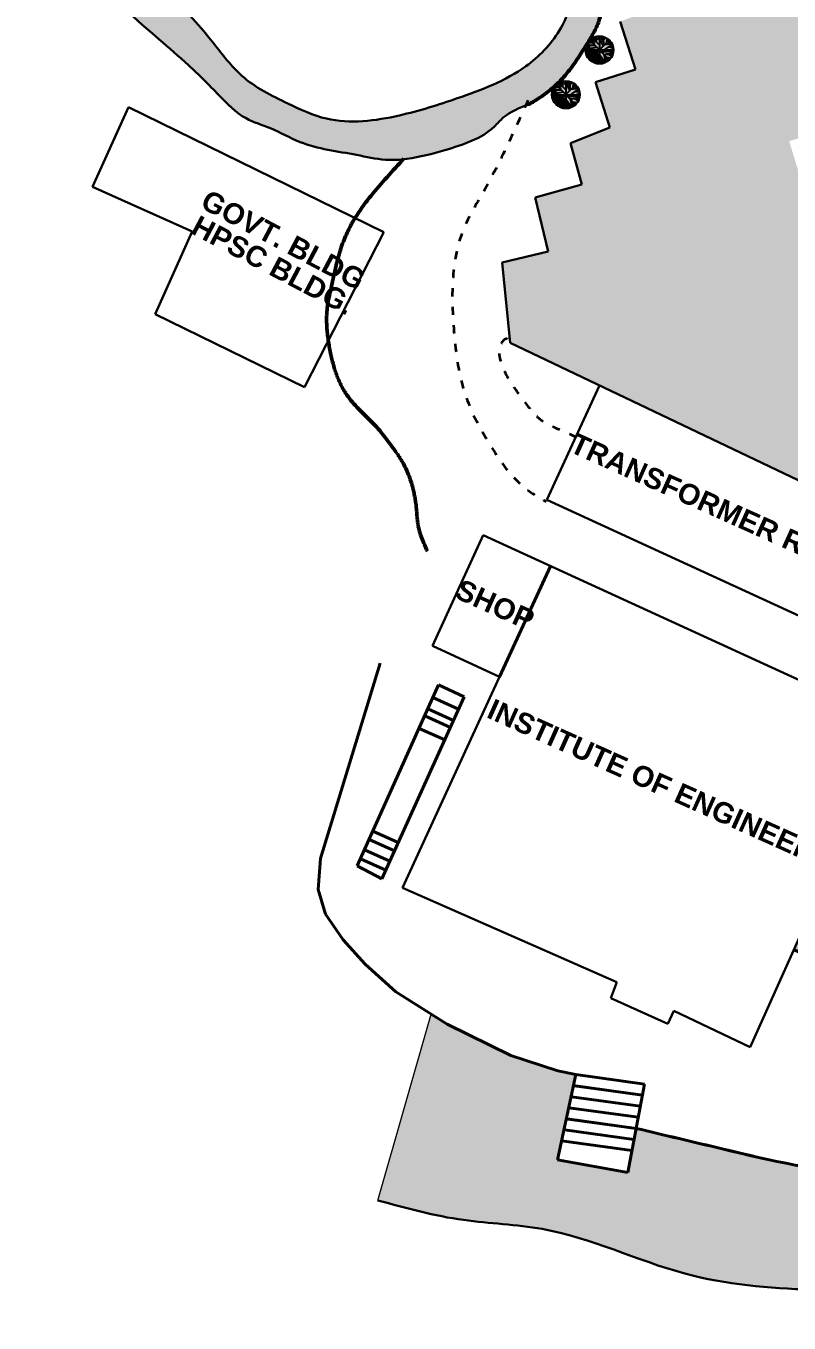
# Model space of a CAD drawing. Header units: inches. Extents: x 1352 to 5457, y 84 to 1168.
# Drawn here: x 1351.93 to 1361.17, y 164.83 to 180.54 of the extents above; entities that cross this region are included whole.
import ezdxf

# ---------------------------------------------------------------- set-up
doc = ezdxf.new("R2010")
doc.units = ezdxf.units.IN
doc.header["$MEASUREMENT"] = 0
doc.linetypes.add('ACAD_ISO10W100', pattern=[18, 12, -3, 0, -3])
doc.linetypes.add('DOT2', pattern=[0.125, 0, -0.125])
for name, color, linetype, lineweight in [('boundary', 250, 'ACAD_ISO10W100', 50), ('CILL', 250, 'Continuous', 9), ('contour', 250, 'DOT2', 35), ('wall', 7, 'Continuous', 40), ('win', 250, 'Continuous', 30)]:
    doc.layers.add(name, color=color, linetype=linetype, lineweight=lineweight)
doc.styles.get("Standard").update_dxf_attribs({"font": 'arialbd.ttf', "height": 1.5})

# ---------------------------------------------------------------- blocks, each defined once
blk = doc.blocks.new('Tree - deciduous plan')
for p, q in [((-22.0458, 42.0753), (-16.5881, 57.6486)), ((-21.1656, 55.8436), (-0.0388, 45.0094)), ((-12.5388, 54.9406), (-7.9613, 59.4546)), ((-12.3627, 32.1443), (-12.5388, 58.7776)), ((-5.3205, 59.6806), (16.5105, 16.7963)), ((2.426, 54.9406), (-1.4472, 59.9056)), ((0, 59.9996), (0, -60)), ((0.4894, 48.6208), (3.6584, 59.6806)), ((18.2711, 35.5298), (5.419, 59.6806)), ((9.8203, 51.5549), (12.8133, 58.5516)), ((19.6795, 19.5047), (16.3344, 57.6486)), ((-59.7219, 2.8025), (-12.0106, 12.0565)), ((-32.2571, 20.6333), (-59.1937, 9.348)), ((-58.6656, 12.7336), (-35.9543, 7.5424)), ((-57.081, 17.9248), (-47.0458, 14.7649)), ((-56.0247, 20.859), (-20.8134, 20.859)), ((-54.7923, 24.4702), (-47.75, 21.0847)), ((-54.6162, -24.7335), (-20.2853, 0.0941)), ((-53.2078, 27.4044), (-40.1797, 20.859)), ((-49.8627, 32.8214), (-32.7853, 32.8214)), ((-45.8134, 38.2383), (-40.5318, 33.0471)), ((-43.8768, 36.4326), (-44.405, 40.2696)), ((42, 42), (-42, -42)), ((42, -42), (-42, 42)), ((-40.1797, 44.558), (-36.4825, 43.2038)), ((-37.0107, 47.0408), (-35.25, 35.5298)), ((-32.6092, 50.4264), (-23.2782, 23.5674)), ((-31.2008, 51.1035), (-0.2149, 20.1818)), ((-26.4472, 46.5894), (-26.2712, 53.8116)), ((17.0387, 51.1035), (23.2006, 55.1666)), ((17.7429, 43.6552), (25.4894, 54.2636)), ((54.3626, 25.3731), (20.9119, 0.3198)), ((23.3767, 23.3417), (53.3063, 27.4044)), ((29.3626, -6.6771), (59.4682, 7.091)), ((31.6513, 50.8778), (30.2429, 30.5643)), ((31.1232, 42.5267), (35.8767, 48.1693)), ((36.2288, 25.1474), (48.9049, 35.0784)), ((37.1091, 37.1098), (46.6161, 37.5612)), ((38.5175, 13.4107), (58.2359, 13.6364)), ((-60, 0), (60, 0)), ((-59.7219, -4.8714), (-54.2641, -6.6771)), ((-45.2853, -0.1316), (-59.0177, -10.0627)), ((-58.4895, -12.3197), (-36.4825, -11.6426)), ((-57.081, -18.4138), (-45.2853, -17.9624)), ((-52.6797, -18.188), (-55.4966, -22.0251)), ((-53.2078, -27.442), (-16.7641, -16.6081)), ((-38.9472, -29.0219), (-51.4472, -30.6018)), ((-47.2219, -19.3166), (-50.2148, -26.3135)), ((-46.5177, -30.1504), (-49.5106, -33.536)), ((-32.4331, -32.4075), (-48.1021, -35.5674)), ((-43.7008, -34.6645), (-46.6937, -37.373)), ((-35.9543, -22.4765), (-44.0529, -40.5329)), ((-24.6867, -37.8244), (-38.7712, -45.7241)), ((-26.2712, -43.9185), (-34.7219, -48.6583)), ((-19.9331, -20.2194), (-28.5599, -52.721)), ((-14.6515, -36.2445), (-27.6797, -52.9467)), ((-14.6515, -47.3041), (-25.0388, -54.3009)), ((-21.5177, -45.4984), (-19.9331, -56.1065)), ((-14.8275, -15.0282), (-14.6515, -57.6865)), ((-14.6515, -32.1818), (-3.912, -59.4922)), ((-8.4895, -47.5298), (-11.4825, -58.5893)), ((-10.074, -10.0627), (-2.5036, -59.7178)), ((-6.3768, -52.721), (-9.3698, -58.815)), ((-6.2008, -36.2445), (17.919, -57.0094)), ((-0.0388, -19.0909), (25.8415, -53.8495)), ((8.4119, -53.1724), (3.8344, -59.4922)), ((5.9471, -46.6269), (10.5246, -58.5893)), ((9.2922, -9.1598), (59.6443, -2.8401)), ((18.6232, -18.6394), (26.7218, -53.3981)), ((18.7992, -18.6394), (57.3556, -17.2853)), ((22.8485, -36.4702), (35.3485, -48.4326)), ((24.7852, -44.8213), (23.0246, -54.978)), ((26.3697, -18.4138), (58.9401, -9.8369)), ((30.419, -30.1504), (32.3556, -50.0125)), ((31.4753, -31.279), (49.6091, -33.3103)), ((38.1654, -18.188), (52.426, -29.0219)), ((41.5105, -32.6332), (46.088, -38.0501)), ((45.9119, -24.0564), (55.595, -22.2508))]:
    blk.add_line(p, q)
blk.add_circle((0, 0), 60)

msp = doc.modelspace()

# ---------------------------------------------------------------- hatches: boundary and pattern name
at = {"layer": 'CILL'}
h = msp.add_hatch(color=256, dxfattribs=at)
h.set_gradient(color1=(91, 91, 91), color2=(156, 156, 156), one_color=1, tint=0.61)
edge = h.paths.add_edge_path()
edge.add_spline(control_points=[(1362.611, 191.969), (1362.505, 191.415), (1362.337, 190.541), (1362.109, 189.391), (1361.808, 188.572), (1361.537, 187.906), (1361.27, 187.561), (1361.168, 187.429)], knot_values=[0, 0, 0, 0, 1.693824, 2.671967, 3.506632, 4.312481, 4.810669, 4.810669, 4.810669, 4.810669], degree=3, periodic=0)
edge.add_spline(control_points=[(1361.168, 187.429), (1360.902, 187.116), (1360.453, 186.749), (1359.921, 186.266), (1359.569, 185.969), (1359.193, 185.878), (1358.857, 185.932), (1358.537, 185.791), (1358.151, 185.647), (1357.973, 185.3), (1357.746, 184.96), (1357.881, 184.429), (1358.152, 183.618), (1358.461, 182.69), (1358.746, 181.907), (1358.899, 181.446), (1358.948, 181.12), (1358.914, 180.83), (1358.874, 180.555), (1358.708, 180.296), (1358.532, 180.006), (1358.291, 179.753), (1358.108, 179.636), (1358.014, 179.582)], knot_values=[176.500273, 176.500273, 176.500273, 176.500273, 221.818396, 239.76272, 255.979104, 271.890042, 280.541749, 292.706956, 309.646053, 323.890257, 334.284199, 353.432754, 379.149869, 431.120027, 459.941118, 471.155389, 484.679205, 495.737285, 503.332224, 514.953976, 528.920487, 540.933976, 552.924704, 552.924704, 552.924704, 552.924704], degree=3, periodic=0)
edge.add_spline(control_points=[(1358.014, 179.582), (1357.904, 179.541), (1357.747, 179.481), (1357.495, 179.182), (1357.062, 179.047), (1356.617, 178.923), (1356.251, 178.904), (1355.823, 179.006), (1355.332, 179.058), (1354.922, 179.301), (1354.547, 179.407), (1354.246, 179.721), (1353.915, 180.056), (1353.107, 180.741), (1352.462, 181.346), (1351.932, 181.843)], knot_values=[0, 0, 0, 0, 0.34115, 0.492686, 1.155878, 1.62825, 1.889211, 2.242412, 2.945312, 3.340311, 3.658788, 4.092722, 4.607327, 5.083919, 7.262947, 7.262947, 7.262947, 7.262947], degree=3, periodic=0)
edge.add_line((1351.932, 181.843), (1351.932, 182.418))
edge.add_spline(control_points=[(1351.932, 182.418), (1352.747, 181.777), (1353.697, 181.029), (1354.549, 179.867), (1355.057, 179.614), (1355.68, 179.325), (1356.417, 179.418), (1357.211, 179.672), (1357.925, 179.939), (1358.452, 180.479), (1358.636, 181.104), (1358.482, 181.779), (1358.225, 182.486), (1357.838, 183.166), (1357.67, 183.98), (1357.47, 184.671), (1357.42, 185.359), (1357.659, 185.762), (1357.863, 186.09), (1358.228, 186.165), (1358.594, 186.242), (1358.942, 186.37), (1359.324, 186.517), (1359.667, 186.787), (1360.081, 187.207), (1360.459, 187.685), (1360.802, 188.119), (1361.042, 188.514), (1361.288, 188.788), (1361.447, 189.14), (1361.537, 189.493), (1361.668, 190.469), (1361.831, 191.297), (1361.966, 191.982)], knot_values=[0, 0, 0, 0, 3.09476, 3.609754, 4.261795, 4.763076, 5.646519, 6.377463, 7.294716, 7.882094, 8.583945, 9.136106, 9.930948, 10.842233, 11.458736, 12.402556, 13.038096, 13.415114, 13.802114, 14.130435, 14.476747, 14.938459, 15.234958, 15.699535, 16.231601, 17.0056, 17.524467, 17.890093, 18.390682, 18.61642, 19.041844, 19.476788, 21.571365, 21.571365, 21.571365, 21.571365], degree=3, periodic=0)
edge.add_line((1361.966, 191.982), (1362.291, 193.635))
edge.add_line((1362.291, 193.635), (1362.91, 193.635))
edge.add_line((1362.91, 193.635), (1362.611, 191.969))
h = msp.add_hatch(color=256, dxfattribs=at)
h.set_gradient(color1=(255, 255, 0), color2=(179, 179, 0), one_color=1, tint=0.35)
edge = h.paths.add_edge_path()
edge.add_line((1368.274, 183.092), (1367.822, 182.884))
edge.add_line((1367.822, 182.884), (1367.48, 183.486))
edge.add_line((1367.48, 183.486), (1367.022, 183.276))
edge.add_line((1367.022, 183.276), (1366.699, 183.859))
edge.add_line((1366.699, 183.859), (1366.348, 183.703))
edge.add_line((1366.348, 183.703), (1366.055, 184.253))
edge.add_line((1366.055, 184.253), (1365.609, 184.048))
edge.add_line((1365.609, 184.048), (1365.281, 184.653))
edge.add_line((1365.281, 184.653), (1364.826, 184.442))
edge.add_line((1364.826, 184.442), (1364.497, 185.061))
edge.add_line((1364.497, 185.061), (1364.023, 184.85))
edge.add_line((1364.023, 184.85), (1363.7, 185.491))
edge.add_line((1363.7, 185.491), (1363.198, 185.259))
edge.add_line((1363.198, 185.259), (1362.847, 185.939))
edge.add_line((1362.847, 185.939), (1362.421, 185.719))
edge.add_line((1362.421, 185.719), (1362.122, 186.298))
edge.add_line((1362.122, 186.298), (1361.768, 186.148))
edge.add_line((1361.768, 186.148), (1361.516, 186.621))
edge.add_line((1361.516, 186.621), (1360.577, 186.232))
edge.add_line((1360.577, 186.232), (1360.862, 185.545))
edge.add_line((1360.862, 185.545), (1360.298, 185.311))
edge.add_line((1360.298, 185.311), (1360.447, 184.771))
edge.add_line((1360.447, 184.771), (1359.934, 184.63))
edge.add_line((1359.934, 184.63), (1360.067, 184.15))
edge.add_line((1360.067, 184.15), (1359.59, 183.98))
edge.add_line((1359.59, 183.98), (1359.736, 183.502))
edge.add_line((1359.736, 183.502), (1359.25, 183.329))
edge.add_line((1359.25, 183.329), (1359.795, 181.497))
edge.add_line((1359.795, 181.497), (1359.371, 181.371))
edge.add_line((1359.371, 181.371), (1359.556, 180.749))
edge.add_line((1359.556, 180.749), (1359.126, 180.589))
edge.add_line((1359.126, 180.589), (1359.309, 180.009))
edge.add_line((1359.309, 180.009), (1358.826, 179.856))
edge.add_line((1358.826, 179.856), (1359.001, 179.304))
edge.add_line((1359.001, 179.304), (1358.524, 179.118))
edge.add_line((1358.524, 179.118), (1358.663, 178.617))
edge.add_line((1358.663, 178.617), (1358.095, 178.46))
edge.add_line((1358.095, 178.46), (1358.252, 177.805))
edge.add_line((1358.252, 177.805), (1357.695, 177.671))
edge.add_line((1357.695, 177.671), (1357.788, 176.734))
edge.add_spline(control_points=[(1357.804, 176.721), (1357.798, 176.726), (1357.793, 176.73), (1357.788, 176.733)], knot_values=[1.7019, 1.7019, 1.7019, 1.7019, 1.71866, 1.71866, 1.71866, 1.71866], degree=3, periodic=0)
edge.add_line((1357.788, 176.733), (1357.792, 176.699))
edge.add_line((1357.792, 176.699), (1362.672, 174.37))
edge.add_line((1362.672, 174.37), (1364.003, 174.871))
edge.add_spline(control_points=[(1364.003, 174.871), (1364.068, 174.919), (1364.235, 175.05), (1364.434, 175.238), (1364.686, 175.303), (1364.928, 175.329), (1365.176, 175.434), (1365.429, 175.449), (1365.693, 175.608), (1365.98, 175.669), (1366.213, 175.712), (1366.273, 175.725)], knot_values=[0.506259, 0.506259, 0.506259, 0.506259, 0.747233, 1.14011, 1.302012, 1.517999, 1.870484, 2.100038, 2.259264, 2.782561, 2.967498, 2.967498, 2.967498, 2.967498], degree=3, periodic=0)
edge.add_line((1366.273, 175.725), (1369.934, 177.104))
edge.add_line((1369.934, 177.104), (1369.595, 178.005))
edge.add_line((1369.595, 178.005), (1370.56, 178.402))
edge.add_spline(control_points=[(1370.56, 178.402), (1370.57, 178.472), (1370.598, 178.652), (1370.648, 178.9), (1370.773, 179.055), (1370.834, 179.085)], knot_values=[8.618229, 8.618229, 8.618229, 8.618229, 8.829096, 9.16558, 9.375133, 9.375133, 9.375133, 9.375133], degree=3, periodic=0)
edge.add_spline(control_points=[(1370.834, 179.085), (1370.836, 179.133), (1370.855, 179.238), (1370.84, 179.352), (1370.842, 179.413)], knot_values=[2.791671, 2.791671, 2.791671, 2.791671, 2.935253, 3.118951, 3.118951, 3.118951, 3.118951], degree=3, periodic=0)
edge.add_spline(control_points=[(1370.842, 179.413), (1370.797, 179.415), (1370.513, 179.417), (1369.968, 179.251), (1369.313, 178.793), (1368.792, 178.333), (1368.284, 177.972), (1367.96, 177.906), (1367.779, 177.865)], knot_values=[5.849557, 5.849557, 5.849557, 5.849557, 5.98421, 6.701382, 7.501189, 8.368106, 8.794855, 9.346438, 9.346438, 9.346438, 9.346438], degree=3, periodic=0)
edge.add_arc((1366.348, 178.894), 1.763, 299.9761, 324.2806, ccw=False)
edge.add_arc((1365.576, 179.821), 2.958, 280.8933, 303.9547, ccw=False)
edge.add_arc((1365.878, 181.558), 4.65, 259.907, 273.1719, ccw=False)
edge.add_arc((1365.603, 179.654), 2.728, 238.4062, 258.5916, ccw=False)
edge.add_line((1364.174, 177.331), (1363.327, 177.077))
edge.add_line((1363.327, 177.077), (1363.144, 177.658))
edge.add_line((1363.144, 177.658), (1362.456, 177.478))
edge.add_line((1362.456, 177.478), (1362.287, 178.014))
edge.add_line((1362.287, 178.014), (1361.577, 177.82))
edge.add_line((1361.577, 177.82), (1361.171, 179.141))
edge.add_line((1361.171, 179.141), (1361.657, 179.284))
edge.add_line((1361.657, 179.284), (1361.453, 179.988))
edge.add_line((1361.453, 179.988), (1361.962, 180.134))
edge.add_line((1361.962, 180.134), (1361.635, 181.272))
edge.add_line((1361.635, 181.272), (1362.093, 181.411))
edge.add_line((1362.093, 181.411), (1361.938, 181.924))
edge.add_arc((1364.456, 182.515), 2.586, 175.3812, 193.2036, ccw=False)
edge.add_arc((1362.911, 182.573), 1.043, 139.5456, 171.7046, ccw=False)
edge.add_arc((1362.734, 182.736), 0.803, 101.2483, 140.1981, ccw=False)
edge.add_arc((1362.737, 182.961), 0.585, 65.2147, 105.8822, ccw=False)
edge.add_arc((1362.792, 182.906), 0.616, 34.7391, 71.9792, ccw=False)
edge.add_line((1363.298, 183.257), (1363.935, 182.125))
edge.add_line((1363.935, 182.125), (1364.37, 182.352))
edge.add_line((1364.37, 182.352), (1364.693, 181.747))
edge.add_line((1364.693, 181.747), (1365.143, 181.971))
edge.add_line((1365.143, 181.971), (1365.551, 181.176))
edge.add_line((1365.551, 181.176), (1366.007, 181.39))
edge.add_line((1366.007, 181.39), (1366.382, 180.689))
edge.add_line((1366.382, 180.689), (1366.802, 180.917))
edge.add_line((1366.802, 180.917), (1367.143, 180.289))
edge.add_line((1367.143, 180.289), (1367.569, 180.481))
edge.add_arc((1365.112, 178.561), 3.119, 22.8053, 38.0083, ccw=False)
edge.add_arc((1366.004, 179.008), 2.124, -14.0359, 21.0185, ccw=False)
edge.add_arc((1366.348, 178.894), 1.763, 324.2806, 346.8448, ccw=False)
edge.add_spline(control_points=[(1367.779, 177.865), (1367.96, 177.906), (1368.284, 177.972), (1368.792, 178.333), (1369.313, 178.793), (1369.968, 179.251), (1370.513, 179.417), (1370.797, 179.415), (1370.842, 179.413)], knot_values=[5.849557, 5.849557, 5.849557, 5.849557, 6.40114, 6.827889, 7.694806, 8.494613, 9.211785, 9.346438, 9.346438, 9.346438, 9.346438], degree=3, periodic=0)
edge.add_spline(control_points=[(1370.842, 179.413), (1370.843, 179.443), (1370.853, 179.528), (1370.936, 179.643), (1371.026, 179.838), (1371.178, 180.023), (1371.406, 180.212), (1371.591, 180.39), (1371.793, 180.576), (1372.019, 180.666), (1372.199, 180.821), (1372.422, 180.912), (1372.594, 180.966), (1373.048, 181.134), (1372.944, 181.083)], knot_values=[0, 0, 0, 0, 0.090004, 0.259779, 0.409824, 0.737639, 0.962733, 1.300079, 1.506953, 1.779702, 2.014814, 2.228228, 2.44329, 2.791671, 2.791671, 2.791671, 2.791671], degree=3, periodic=0)
edge.add_line((1372.944, 181.083), (1373.322, 181.256))
edge.add_line((1373.322, 181.256), (1372.229, 181.381))
edge.add_line((1372.229, 181.381), (1372.005, 182.293))
edge.add_line((1372.005, 182.293), (1370.287, 181.488))
edge.add_line((1370.287, 181.488), (1369.811, 182.311))
edge.add_line((1369.811, 182.311), (1369.361, 182.09))
edge.add_line((1369.361, 182.09), (1369.043, 182.692))
edge.add_line((1369.043, 182.692), (1368.594, 182.487))
edge.add_line((1368.594, 182.487), (1368.274, 183.092))
h.paths.add_polyline_path([(1361.281, 183.647), (1363.008, 184.148), (1362.9, 184.521), (1361.173, 184.02)], flags=24)
h.paths.add_polyline_path([(1366.725, 181.258), (1368.452, 181.759), (1368.344, 182.131), (1366.617, 181.63)], flags=24)
h = msp.add_hatch(color=256, dxfattribs=at)
h.set_gradient(color1=(132, 132, 132), color2=(59, 59, 59), one_color=1, tint=0.23, name='INVSPHERICAL')
edge = h.paths.add_edge_path()
edge.add_spline(control_points=[(1356.192, 166.319), (1356.535, 166.225), (1357.186, 166.046), (1358.478, 166.015), (1359.798, 165.355), (1361.243, 165.225), (1362.404, 165.24), (1363.556, 165.096), (1364.872, 164.835), (1366.235, 165.607), (1367.285, 166.681), (1368.365, 167.637), (1369.183, 168.433), (1369.921, 169.016), (1370.558, 169.462), (1371.181, 169.912), (1371.754, 170.134), (1372.283, 170.273), (1372.867, 170.334), (1373.437, 170.232), (1374.084, 170.185), (1374.673, 170.147), (1375.215, 170.17), (1375.86, 170.313), (1376.554, 170.358), (1377.417, 170.727), (1378.254, 170.986), (1379.201, 171.412), (1380.031, 171.856), (1380.915, 172.357), (1381.704, 172.948), (1382.481, 173.549), (1383.273, 173.997), (1383.847, 174.537), (1384.479, 175.083), (1384.996, 175.752), (1385.564, 176.482), (1386.145, 177.144), (1386.845, 177.667), (1387.488, 178.145), (1387.941, 178.743), (1388.382, 179.325), (1388.619, 179.923), (1388.904, 180.473), (1389.086, 180.994), (1389.313, 181.442), (1389.579, 181.783), (1389.862, 181.963), (1390.122, 182.371), (1390.491, 182.312), (1390.755, 182.269)], knot_values=[0, 0, 0, 0, 1.063776, 2.020416, 3.830933, 5.377, 6.327777, 7.305886, 8.885266, 10.164537, 11.780417, 13.417536, 14.483073, 15.204084, 16.233958, 16.819058, 17.502334, 18.059629, 18.459397, 19.251459, 19.78235, 20.406361, 21.023284, 21.397395, 22.387487, 23.084069, 24.193255, 25.015781, 26.196553, 27.016503, 28.060248, 29.148736, 29.962946, 30.775486, 31.503139, 32.464353, 33.29957, 34.284247, 35.090844, 35.917442, 36.671443, 37.329314, 38.09718, 38.587242, 39.187997, 39.748607, 40.089757, 40.467556, 40.749297, 41.449273, 41.449273, 41.449273, 41.449273], degree=3, periodic=0)
edge.add_line((1390.755, 182.269), (1390.755, 185.133))
edge.add_spline(control_points=[(1390.755, 185.133), (1390.595, 185.114), (1388.989, 183.905), (1388.546, 183.326), (1388.135, 182.838), (1387.726, 182.322), (1387.213, 181.716), (1386.719, 181.278), (1386.419, 180.981), (1386.339, 180.902)], knot_values=[0, 0, 0, 0, 59.842, 81.806025, 101.890118, 126.530118, 155.614172, 188.511879, 200.488851, 200.488851, 200.488851, 200.488851], degree=3, periodic=0)
edge.add_line((1386.339, 180.902), (1385.926, 180.583))
edge.add_line((1385.926, 180.583), (1386.329, 179.83))
edge.add_spline(control_points=[(1386.329, 179.83), (1386.194, 179.715), (1385.969, 179.522), (1385.529, 179.206), (1385.175, 178.826), (1384.755, 178.36), (1384.408, 177.943), (1384.13, 177.481), (1383.904, 177.091), (1383.621, 176.677), (1383.281, 176.264), (1382.895, 175.893), (1382.581, 175.53), (1382.255, 175.236), (1381.957, 175.014), (1381.707, 174.786), (1381.479, 174.563), (1381.219, 174.358), (1380.778, 174.031), (1380.058, 173.614), (1379.125, 173.14), (1378.167, 172.716), (1377.36, 172.27), (1376.668, 172.113), (1376.199, 171.991), (1375.815, 172.09), (1375.523, 172.168), (1375.331, 172.226), (1375.31, 172.232)], knot_values=[0, 0, 0, 0, 0.530206, 0.889252, 1.623992, 2.077042, 2.774824, 3.244516, 3.693448, 4.125357, 4.747995, 5.294375, 5.730304, 6.187368, 6.606596, 6.845691, 7.201962, 7.560023, 7.839667, 8.847639, 10.050698, 10.975631, 11.996193, 12.789851, 13.108436, 13.42118, 13.955997, 14.021954, 14.021954, 14.021954, 14.021954], degree=3, periodic=0)
edge.add_line((1375.31, 172.232), (1373.978, 171.899))
edge.add_line((1373.978, 171.899), (1371.913, 171.345))
edge.add_line((1371.913, 171.345), (1370.842, 171.091))
edge.add_line((1370.842, 171.091), (1370.288, 170.882))
edge.add_line((1370.288, 170.882), (1369.181, 170.411))
edge.add_spline(control_points=[(1369.181, 170.411), (1369.005, 170.208), (1368.548, 169.68), (1368.037, 169.202), (1367.723, 168.907)], knot_values=[0, 0, 0, 0, 0.803708, 2.095741, 2.095741, 2.095741, 2.095741], degree=3, periodic=0)
edge.add_spline(control_points=[(1367.723, 168.907), (1367.617, 168.773), (1367.263, 168.515), (1366.97, 168.121), (1366.713, 167.838), (1366.506, 167.688), (1366.23, 167.679), (1365.909, 167.753), (1365.549, 167.753), (1365.415, 167.939), (1365.365, 168.009)], knot_values=[0, 0, 0, 0, 0.524837, 1.215773, 1.495582, 1.668734, 1.966117, 2.275986, 2.687194, 2.935724, 2.935724, 2.935724, 2.935724], degree=3, periodic=0)
edge.add_spline(control_points=[(1365.365, 168.009), (1364.938, 168.224), (1363.923, 168.736), (1362.705, 169.581), (1361.981, 170.262), (1361.736, 170.492)], knot_values=[0, 0, 0, 0, 1.432485, 3.409316, 4.415924, 4.415924, 4.415924, 4.415924], degree=3, periodic=0)
edge.add_line((1361.736, 170.492), (1361.232, 169.351))
edge.add_spline(control_points=[(1361.232, 169.351), (1361.271, 169.334), (1361.704, 169.143), (1362.54, 168.624), (1363.591, 167.624), (1364.454, 167.234), (1365.615, 166.662), (1363.859, 166.613), (1363.115, 166.672), (1361.769, 166.604), (1360.604, 166.887), (1359.665, 167.108), (1359.317, 167.191)], knot_values=[0, 0, 0, 0, 0.127994, 1.418325, 2.965604, 4.244088, 4.750853, 5.796578, 7.102422, 7.83474, 9.653898, 10.725492, 10.725492, 10.725492, 10.725492], degree=3, periodic=0)
edge.add_line((1359.317, 167.191), (1359.216, 166.657))
edge.add_line((1359.216, 166.657), (1358.365, 166.809))
edge.add_line((1358.365, 166.809), (1358.59, 167.842))
edge.add_line((1358.59, 167.842), (1358.369, 167.886))
edge.add_line((1358.369, 167.886), (1357.801, 168.072))
edge.add_line((1357.801, 168.072), (1357.03, 168.453))
edge.add_line((1357.03, 168.453), (1356.836, 168.575))
edge.add_line((1356.836, 168.575), (1356.192, 166.319))
h.paths.add_polyline_path([(1370.005, 169.843), (1372.062, 170.585), (1371.93, 170.95), (1369.874, 170.208)], flags=24)
h.paths.add_polyline_path([(1386.615, 180.377), (1387.291, 181.001), (1387.037, 181.277), (1386.36, 180.652)], flags=24)
h.paths.add_polyline_path([(1385.874, 177.937), (1388.05, 179.947), (1387.787, 180.232), (1385.61, 178.222)], flags=24)
h.paths.add_polyline_path([(1362.077, 169.34), (1365.245, 167.212), (1365.461, 167.534), (1362.294, 169.662)], flags=24)
h = msp.add_hatch(color=256, dxfattribs=at)
h.set_gradient(color1=(0, 204, 51), color2=(46, 255, 98), one_color=1, tint=0.59, name='INVSPHERICAL')
h.paths.add_polyline_path([(1359.012, 180.342, 0.013628), (1359.006, 180.349), (1358.979, 180.348), (1358.94, 180.309), (1358.976, 180.314)])
h.paths.add_polyline_path([(1359.025, 180.321), (1358.94, 180.309), (1358.875, 180.244), (1358.998, 180.244), (1359.042, 180.264, 0.08904)])
h.paths.add_polyline_path([(1358.964, 180.387, 0.070169), (1358.921, 180.406), (1358.93, 180.299), (1358.979, 180.348), (1359.006, 180.349, 0.063606), (1358.975, 180.379), (1358.962, 180.363)])
h.paths.add_polyline_path([(1358.926, 180.344), (1358.89, 180.412, 0.02244), (1358.875, 180.413), (1358.875, 180.244), (1358.93, 180.299)])
h.paths.add_polyline_path([(1358.921, 180.406, 0.014988), (1358.911, 180.409), (1358.902, 180.389), (1358.926, 180.344)], flags=17)
h.paths.add_polyline_path([(1358.86, 180.412, 0.01083), (1358.852, 180.411), (1358.839, 180.398), (1358.839, 180.388), (1358.875, 180.37), (1358.875, 180.382)])
h.paths.add_polyline_path([(1358.839, 180.388), (1358.824, 180.396), (1358.813, 180.362), (1358.84, 180.335)])
h.paths.add_polyline_path([(1358.875, 180.37), (1358.839, 180.388), (1358.84, 180.335), (1358.787, 180.388, 0.029164), (1358.77, 180.377), (1358.772, 180.365), (1358.762, 180.369, 0.090602), (1358.725, 180.321), (1358.762, 180.302), (1358.816, 180.302), (1358.875, 180.244)])
h.paths.add_polyline_path([(1358.816, 180.302), (1358.762, 180.302), (1358.725, 180.321, 0.065557), (1358.71, 180.28), (1358.723, 180.276), (1358.708, 180.27, 0.03899), (1358.706, 180.244), (1358.875, 180.244)])
h.paths.add_polyline_path([(1358.817, 180.244), (1358.706, 180.244, 0.020209), (1358.706, 180.23), (1358.722, 180.225), (1358.708, 180.215, 0.035514), (1358.714, 180.192), (1358.747, 180.193)], flags=16)
h.paths.add_polyline_path([(1358.875, 180.244), (1358.817, 180.244), (1358.721, 180.174, 0.027559), (1358.729, 180.158), (1358.765, 180.162), (1358.759, 180.148), (1358.783, 180.153)], flags=17)
h.paths.add_polyline_path([(1358.875, 180.244), (1358.846, 180.215), (1358.858, 180.142), (1358.875, 180.127)])
h.paths.add_polyline_path([(1358.875, 180.127), (1358.858, 180.142), (1358.846, 180.215), (1358.783, 180.153), (1358.759, 180.148), (1358.751, 180.129, 0.030609), (1358.765, 180.115), (1358.805, 180.138), (1358.794, 180.095, 0.124716), (1358.875, 180.075)], flags=17)
h.paths.add_polyline_path([(1358.875, 180.19), (1358.875, 180.075, 0.158969), (1358.974, 180.108), (1358.939, 180.141), (1358.944, 180.117), (1358.941, 180.1)], flags=17)
h.paths.add_polyline_path([(1358.927, 180.191), (1358.875, 180.244), (1358.875, 180.19), (1358.941, 180.1), (1358.944, 180.117)])
h.paths.add_polyline_path([(1359.043, 180.244), (1358.998, 180.244), (1358.957, 180.225), (1358.9, 180.218), (1358.927, 180.191), (1359.036, 180.195, 0.073172)])
h.paths.add_polyline_path([(1359.004, 180.176), (1359.031, 180.181, 0.021827), (1359.036, 180.195), (1358.927, 180.191), (1358.96, 180.158), (1358.964, 180.117), (1358.974, 180.108, 0.109035), (1359.022, 180.162)])
h.paths.add_polyline_path([(1358.875, 180.075, 0.158969), (1358.974, 180.108), (1358.964, 180.117), (1358.96, 180.158), (1358.927, 180.191), (1358.944, 180.117), (1358.941, 180.1), (1358.875, 180.19)])
h.paths.add_polyline_path([(1358.846, 180.215), (1358.875, 180.244), (1358.817, 180.244), (1358.721, 180.174, 0.294446), (1358.875, 180.075), (1358.875, 180.127), (1358.858, 180.142)])
h.paths.add_polyline_path([(1358.817, 180.244), (1358.706, 180.244, 0.078145), (1358.714, 180.192), (1358.747, 180.193)])
h = msp.add_hatch(color=256, dxfattribs=at)
h.set_gradient(color1=(0, 204, 51), color2=(46, 255, 98), one_color=1, tint=0.59, name='INVSPHERICAL')
h.paths.add_polyline_path([(1358.875, 180.244), (1358.817, 180.244), (1358.721, 180.174, 0.027559), (1358.729, 180.158), (1358.765, 180.162), (1358.759, 180.148), (1358.783, 180.153)])
h.paths.add_polyline_path([(1358.817, 180.244), (1358.706, 180.244, 0.020209), (1358.706, 180.23), (1358.722, 180.225), (1358.708, 180.215, 0.035514), (1358.714, 180.192), (1358.747, 180.193)])
h = msp.add_hatch(color=256, dxfattribs=at)
h.set_gradient(color1=(0, 204, 51), color2=(46, 255, 98), one_color=1, tint=0.59, name='INVSPHERICAL')
h.paths.add_polyline_path([(1358.998, 180.244), (1358.875, 180.244), (1358.9, 180.218), (1358.957, 180.225)])
h.paths.add_polyline_path([(1358.875, 180.19), (1358.875, 180.075, 0.158969), (1358.974, 180.108), (1358.939, 180.141), (1358.944, 180.117), (1358.941, 180.1)], flags=17)
h.paths.add_polyline_path([(1358.96, 180.158), (1358.927, 180.191), (1358.944, 180.117), (1358.941, 180.1), (1358.875, 180.19), (1358.875, 180.075, 0.158969), (1358.974, 180.108), (1358.964, 180.117)])
h = msp.add_hatch(color=256, dxfattribs=at)
h.set_gradient(color1=(0, 204, 51), color2=(46, 255, 98), one_color=1, tint=0.59, name='INVSPHERICAL')
h.paths.add_polyline_path([(1358.846, 180.215), (1358.783, 180.153), (1358.759, 180.148), (1358.751, 180.129, 0.030609), (1358.765, 180.115), (1358.805, 180.138), (1358.794, 180.095, 0.124716), (1358.875, 180.075), (1358.875, 180.127), (1358.858, 180.142)])
h = msp.add_hatch(color=256, dxfattribs=at)
h.set_gradient(color1=(0, 204, 51), color2=(46, 255, 98), one_color=1, tint=0.59, name='INVSPHERICAL')
h.paths.add_polyline_path([(1358.875, 180.19), (1358.875, 180.075, 0.158969), (1358.974, 180.108), (1358.964, 180.117), (1358.96, 180.158), (1358.927, 180.191), (1358.944, 180.117), (1358.941, 180.1)])
h = msp.add_hatch(color=256, dxfattribs=at)
h.set_gradient(color1=(0, 204, 51), color2=(46, 255, 98), one_color=1, tint=0.59, name='INVSPHERICAL')
h.paths.add_polyline_path([(1358.605, 179.802, 0.013628), (1358.599, 179.809), (1358.572, 179.808), (1358.533, 179.769), (1358.569, 179.774)])
h.paths.add_polyline_path([(1358.618, 179.781), (1358.533, 179.769), (1358.468, 179.703), (1358.591, 179.703), (1358.635, 179.724, 0.08904)])
h.paths.add_polyline_path([(1358.557, 179.847, 0.070169), (1358.514, 179.866), (1358.523, 179.759), (1358.572, 179.808), (1358.599, 179.809, 0.063606), (1358.568, 179.839), (1358.555, 179.823)])
h.paths.add_polyline_path([(1358.519, 179.803), (1358.483, 179.872, 0.02244), (1358.468, 179.872), (1358.468, 179.703), (1358.523, 179.759)])
h.paths.add_polyline_path([(1358.514, 179.866, 0.014988), (1358.504, 179.868), (1358.495, 179.848), (1358.519, 179.803)], flags=17)
h.paths.add_polyline_path([(1358.453, 179.872, 0.01083), (1358.445, 179.871), (1358.432, 179.858), (1358.433, 179.848), (1358.468, 179.83), (1358.468, 179.842)])
h.paths.add_polyline_path([(1358.433, 179.848), (1358.418, 179.856), (1358.406, 179.822), (1358.433, 179.794)])
h.paths.add_polyline_path([(1358.468, 179.83), (1358.433, 179.848), (1358.433, 179.794), (1358.38, 179.847, 0.029164), (1358.363, 179.836), (1358.365, 179.825), (1358.355, 179.829, 0.090602), (1358.318, 179.781), (1358.355, 179.762), (1358.409, 179.762), (1358.468, 179.703)])
h.paths.add_polyline_path([(1358.409, 179.762), (1358.355, 179.762), (1358.318, 179.781, 0.065557), (1358.303, 179.739), (1358.316, 179.736), (1358.301, 179.73, 0.03899), (1358.299, 179.703), (1358.468, 179.703)])
h.paths.add_polyline_path([(1358.41, 179.703), (1358.299, 179.703, 0.020209), (1358.299, 179.69), (1358.315, 179.685), (1358.301, 179.675, 0.035514), (1358.307, 179.652), (1358.34, 179.653)], flags=16)
h.paths.add_polyline_path([(1358.468, 179.703), (1358.41, 179.703), (1358.314, 179.634, 0.027559), (1358.323, 179.617), (1358.358, 179.622), (1358.352, 179.607), (1358.377, 179.612)], flags=17)
h.paths.add_polyline_path([(1358.468, 179.703), (1358.439, 179.675), (1358.451, 179.601), (1358.468, 179.587)])
h.paths.add_polyline_path([(1358.468, 179.587), (1358.451, 179.601), (1358.439, 179.675), (1358.377, 179.612), (1358.352, 179.607), (1358.344, 179.589, 0.030609), (1358.358, 179.575), (1358.398, 179.597), (1358.387, 179.555, 0.124716), (1358.468, 179.535)], flags=17)
h.paths.add_polyline_path([(1358.468, 179.65), (1358.468, 179.535, 0.158969), (1358.567, 179.567), (1358.532, 179.601), (1358.537, 179.577), (1358.534, 179.56)], flags=17)
h.paths.add_polyline_path([(1358.52, 179.651), (1358.468, 179.703), (1358.468, 179.65), (1358.534, 179.56), (1358.537, 179.577)])
h.paths.add_polyline_path([(1358.636, 179.703), (1358.591, 179.703), (1358.551, 179.685), (1358.493, 179.678), (1358.52, 179.651), (1358.629, 179.655, 0.073172)])
h.paths.add_polyline_path([(1358.597, 179.636), (1358.624, 179.641, 0.021827), (1358.629, 179.655), (1358.52, 179.651), (1358.553, 179.618), (1358.557, 179.577), (1358.567, 179.567, 0.109035), (1358.615, 179.622)])
h.paths.add_polyline_path([(1358.468, 179.535, 0.158969), (1358.567, 179.567), (1358.557, 179.577), (1358.553, 179.618), (1358.52, 179.651), (1358.537, 179.577), (1358.534, 179.56), (1358.468, 179.65)])
h.paths.add_polyline_path([(1358.439, 179.675), (1358.468, 179.703), (1358.41, 179.703), (1358.314, 179.634, 0.294446), (1358.468, 179.535), (1358.468, 179.587), (1358.451, 179.601)])
h.paths.add_polyline_path([(1358.41, 179.703), (1358.299, 179.703, 0.078145), (1358.307, 179.652), (1358.34, 179.653)])
h = msp.add_hatch(color=256, dxfattribs=at)
h.set_gradient(color1=(0, 204, 51), color2=(46, 255, 98), one_color=1, tint=0.59, name='INVSPHERICAL')
h.paths.add_polyline_path([(1358.468, 179.703), (1358.41, 179.703), (1358.314, 179.634, 0.027559), (1358.323, 179.617), (1358.358, 179.622), (1358.352, 179.607), (1358.377, 179.612)])
h.paths.add_polyline_path([(1358.41, 179.703), (1358.299, 179.703, 0.020209), (1358.299, 179.69), (1358.315, 179.685), (1358.301, 179.675, 0.035514), (1358.307, 179.652), (1358.34, 179.653)])
h = msp.add_hatch(color=256, dxfattribs=at)
h.set_gradient(color1=(0, 204, 51), color2=(46, 255, 98), one_color=1, tint=0.59, name='INVSPHERICAL')
h.paths.add_polyline_path([(1358.439, 179.675), (1358.377, 179.612), (1358.352, 179.607), (1358.344, 179.589, 0.030609), (1358.358, 179.575), (1358.398, 179.597), (1358.387, 179.555, 0.124716), (1358.468, 179.535), (1358.468, 179.587), (1358.451, 179.601)])
h = msp.add_hatch(color=256, dxfattribs=at)
h.set_gradient(color1=(0, 204, 51), color2=(46, 255, 98), one_color=1, tint=0.59, name='INVSPHERICAL')
h.paths.add_polyline_path([(1358.591, 179.703), (1358.468, 179.703), (1358.493, 179.678), (1358.551, 179.685)])
h.paths.add_polyline_path([(1358.468, 179.65), (1358.468, 179.535, 0.158969), (1358.567, 179.567), (1358.532, 179.601), (1358.537, 179.577), (1358.534, 179.56)], flags=17)
h.paths.add_polyline_path([(1358.553, 179.618), (1358.52, 179.651), (1358.537, 179.577), (1358.534, 179.56), (1358.468, 179.65), (1358.468, 179.535, 0.158969), (1358.567, 179.567), (1358.557, 179.577)])
h = msp.add_hatch(color=256, dxfattribs=at)
h.set_gradient(color1=(0, 204, 51), color2=(46, 255, 98), one_color=1, tint=0.59, name='INVSPHERICAL')
h.paths.add_polyline_path([(1358.468, 179.65), (1358.468, 179.535, 0.158969), (1358.567, 179.567), (1358.557, 179.577), (1358.553, 179.618), (1358.52, 179.651), (1358.537, 179.577), (1358.534, 179.56)])

# ---------------------------------------------------------------- linework, layer by layer
for p, q in [((1358.813, 180.362), (1358.828, 180.406)), ((1358.815, 180.401), (1358.874, 180.37)), ((1358.839, 180.398), (1358.852, 180.411)), ((1358.84, 180.334), (1358.839, 180.409)), ((1358.86, 180.412), (1358.921, 180.291)), ((1358.881, 180.398), (1358.871, 180.412)), ((1358.875, 180.413), (1358.875, 180.075)), ((1358.876, 180.381), (1358.885, 180.412)), ((1358.926, 180.344), (1358.89, 180.412)), ((1358.902, 180.389), (1358.911, 180.408)), ((1358.93, 180.299), (1358.921, 180.406)), ((1358.706, 180.244), (1359.043, 180.244)), ((1358.707, 180.252), (1358.841, 180.278)), ((1358.784, 180.302), (1358.708, 180.27)), ((1358.747, 180.243), (1358.709, 180.216)), ((1358.71, 180.28), (1358.773, 180.265)), ((1358.714, 180.294), (1358.742, 180.285)), ((1358.717, 180.302), (1358.816, 180.302)), ((1358.721, 180.313), (1358.74, 180.303)), ((1358.721, 180.174), (1358.818, 180.244)), ((1358.725, 180.321), (1358.762, 180.302)), ((1358.734, 180.336), (1358.782, 180.336)), ((1358.746, 180.351), (1358.761, 180.337)), ((1358.751, 180.346), (1358.75, 180.357)), ((1358.993, 180.362), (1358.756, 180.126)), ((1358.993, 180.126), (1358.756, 180.362)), ((1358.762, 180.369), (1358.772, 180.365)), ((1358.771, 180.376), (1358.775, 180.344)), ((1358.783, 180.386), (1358.809, 180.31)), ((1358.787, 180.388), (1358.874, 180.301)), ((1358.8, 180.375), (1358.801, 180.395)), ((1358.923, 180.388), (1358.94, 180.399)), ((1358.925, 180.367), (1358.946, 180.396)), ((1359.027, 180.315), (1358.933, 180.245)), ((1358.94, 180.309), (1359.025, 180.321)), ((1358.957, 180.225), (1359.042, 180.264)), ((1358.964, 180.387), (1358.96, 180.33)), ((1358.962, 180.363), (1358.976, 180.379)), ((1358.976, 180.315), (1359.012, 180.342)), ((1358.979, 180.348), (1359.006, 180.349)), ((1358.983, 180.282), (1359.038, 180.282)), ((1358.707, 180.23), (1358.722, 180.225)), ((1358.71, 180.209), (1358.772, 180.211)), ((1358.714, 180.192), (1358.747, 180.193)), ((1358.726, 180.193), (1358.719, 180.182)), ((1358.725, 180.167), (1358.827, 180.197)), ((1358.765, 180.162), (1358.73, 180.158)), ((1358.742, 180.189), (1358.733, 180.17)), ((1358.744, 180.159), (1358.735, 180.149)), ((1358.783, 180.153), (1358.739, 180.144)), ((1358.752, 180.146), (1358.743, 180.139)), ((1358.773, 180.181), (1358.751, 180.13)), ((1358.805, 180.137), (1358.766, 180.115)), ((1358.801, 180.12), (1358.777, 180.107)), ((1358.819, 180.187), (1358.794, 180.096)), ((1358.833, 180.142), (1358.797, 180.095)), ((1358.833, 180.111), (1358.804, 180.091)), ((1358.814, 180.116), (1358.819, 180.086)), ((1358.833, 180.202), (1358.833, 180.082)), ((1358.833, 180.153), (1358.864, 180.076)), ((1358.851, 180.11), (1358.842, 180.079)), ((1358.846, 180.216), (1358.868, 180.076)), ((1358.857, 180.096), (1358.848, 180.078)), ((1358.857, 180.142), (1358.925, 180.083)), ((1358.874, 180.19), (1358.947, 180.092)), ((1358.898, 180.094), (1358.885, 180.076)), ((1358.891, 180.113), (1358.904, 180.079)), ((1358.901, 180.218), (1359.042, 180.236)), ((1358.927, 180.191), (1359.036, 180.195)), ((1358.927, 180.191), (1358.95, 180.094)), ((1358.939, 180.141), (1358.974, 180.108)), ((1358.944, 180.118), (1358.939, 180.089)), ((1358.949, 180.192), (1359.04, 180.216)), ((1358.96, 180.159), (1358.966, 180.103)), ((1358.963, 180.156), (1359.014, 180.15)), ((1358.982, 180.193), (1359.022, 180.162)), ((1358.991, 180.152), (1359.004, 180.137)), ((1359.004, 180.176), (1359.031, 180.181)), ((1358.314, 179.772), (1358.333, 179.763)), ((1358.318, 179.781), (1358.355, 179.762)), ((1358.327, 179.796), (1358.375, 179.796)), ((1358.339, 179.811), (1358.354, 179.796)), ((1358.344, 179.806), (1358.343, 179.817)), ((1358.586, 179.822), (1358.35, 179.585)), ((1358.586, 179.585), (1358.35, 179.822)), ((1358.355, 179.829), (1358.365, 179.825)), ((1358.364, 179.836), (1358.368, 179.803)), ((1358.376, 179.845), (1358.402, 179.77)), ((1358.38, 179.847), (1358.467, 179.76)), ((1358.393, 179.834), (1358.394, 179.855)), ((1358.406, 179.822), (1358.421, 179.866)), ((1358.408, 179.861), (1358.468, 179.83)), ((1358.432, 179.858), (1358.445, 179.871)), ((1358.433, 179.794), (1358.432, 179.869)), ((1358.453, 179.871), (1358.514, 179.751)), ((1358.474, 179.858), (1358.464, 179.872)), ((1358.468, 179.872), (1358.468, 179.535)), ((1358.469, 179.84), (1358.478, 179.871)), ((1358.519, 179.803), (1358.483, 179.871)), ((1358.495, 179.848), (1358.504, 179.868)), ((1358.523, 179.758), (1358.514, 179.866)), ((1358.516, 179.847), (1358.533, 179.859)), ((1358.518, 179.826), (1358.539, 179.856)), ((1358.621, 179.775), (1358.526, 179.704)), ((1358.533, 179.769), (1358.618, 179.781)), ((1358.557, 179.847), (1358.553, 179.789)), ((1358.555, 179.823), (1358.569, 179.839)), ((1358.57, 179.774), (1358.605, 179.802)), ((1358.572, 179.808), (1358.599, 179.809)), ((1358.299, 179.703), (1358.636, 179.703)), ((1358.3, 179.711), (1358.434, 179.737)), ((1358.3, 179.69), (1358.315, 179.685)), ((1358.377, 179.761), (1358.301, 179.73)), ((1358.34, 179.703), (1358.302, 179.675)), ((1358.303, 179.739), (1358.367, 179.725)), ((1358.303, 179.669), (1358.365, 179.671)), ((1358.307, 179.754), (1358.335, 179.745)), ((1358.307, 179.652), (1358.34, 179.653)), ((1358.31, 179.762), (1358.409, 179.762)), ((1358.319, 179.652), (1358.312, 179.642)), ((1358.314, 179.634), (1358.411, 179.704)), ((1358.318, 179.626), (1358.42, 179.657)), ((1358.358, 179.622), (1358.323, 179.617)), ((1358.335, 179.649), (1358.326, 179.629)), ((1358.337, 179.619), (1358.328, 179.609)), ((1358.367, 179.64), (1358.344, 179.589)), ((1358.412, 179.647), (1358.387, 179.555)), ((1358.426, 179.661), (1358.426, 179.541)), ((1358.439, 179.675), (1358.461, 179.536)), ((1358.468, 179.65), (1358.54, 179.552)), ((1358.494, 179.678), (1358.635, 179.695)), ((1358.52, 179.651), (1358.543, 179.553)), ((1358.521, 179.651), (1358.629, 179.655)), ((1358.542, 179.652), (1358.633, 179.676)), ((1358.55, 179.685), (1358.635, 179.723)), ((1358.553, 179.619), (1358.559, 179.563)), ((1358.556, 179.615), (1358.607, 179.61)), ((1358.575, 179.652), (1358.615, 179.622)), ((1358.576, 179.741), (1358.631, 179.742)), ((1358.597, 179.636), (1358.624, 179.641)), ((1358.376, 179.612), (1358.332, 179.603)), ((1358.345, 179.606), (1358.336, 179.598)), ((1358.398, 179.597), (1358.359, 179.575)), ((1358.394, 179.58), (1358.37, 179.567)), ((1358.426, 179.602), (1358.39, 179.555)), ((1358.426, 179.57), (1358.397, 179.551)), ((1358.407, 179.576), (1358.412, 179.546)), ((1358.426, 179.613), (1358.457, 179.536)), ((1358.444, 179.57), (1358.435, 179.539)), ((1358.45, 179.555), (1358.441, 179.538)), ((1358.45, 179.602), (1358.518, 179.543)), ((1358.491, 179.554), (1358.478, 179.536)), ((1358.484, 179.572), (1358.497, 179.539)), ((1358.532, 179.601), (1358.567, 179.567)), ((1358.537, 179.577), (1358.532, 179.549)), ((1358.584, 179.612), (1358.597, 179.596))]:
    msp.add_line(p, q)
for centre in [(1358.875, 180.244), (1358.468, 179.703)]:
    msp.add_circle(centre, 0.169)
at = {"layer": 'boundary'}
msp.add_open_spline([(1361.168, 187.429), (1360.902, 187.116), (1360.453, 186.749), (1359.921, 186.266), (1359.569, 185.969), (1359.193, 185.878), (1358.857, 185.932), (1358.537, 185.791), (1358.151, 185.647), (1357.973, 185.3), (1357.746, 184.96), (1357.881, 184.429), (1358.152, 183.618), (1358.461, 182.69), (1358.746, 181.907), (1358.899, 181.446), (1358.948, 181.12), (1358.914, 180.83), (1358.874, 180.555), (1358.708, 180.296), (1358.532, 180.006), (1358.291, 179.753), (1358.108, 179.636), (1358.014, 179.582)], degree=3, knots=[176.500273, 176.500273, 176.500273, 176.500273, 221.818396, 239.76272, 255.979104, 271.890042, 280.541749, 292.706956, 309.646053, 323.890257, 334.284199, 353.432754, 379.149869, 431.120027, 459.941118, 471.155389, 484.679205, 495.737285, 503.332224, 514.953976, 528.920487, 540.933976, 552.924704, 552.924704, 552.924704, 552.924704], dxfattribs=at)
msp.add_open_spline([(1361.168, 187.429), (1360.902, 187.116), (1360.453, 186.749), (1359.921, 186.266), (1359.569, 185.969), (1359.193, 185.878), (1358.857, 185.932), (1358.537, 185.791), (1358.151, 185.647), (1357.973, 185.3), (1357.746, 184.96), (1357.881, 184.429), (1358.152, 183.618), (1358.461, 182.69), (1358.746, 181.907), (1358.899, 181.446), (1358.948, 181.12), (1358.914, 180.83), (1358.874, 180.555), (1358.708, 180.296), (1358.532, 180.006), (1358.291, 179.753), (1358.108, 179.636), (1358.014, 179.582)], degree=3, knots=[176.500273, 176.500273, 176.500273, 176.500273, 221.818396, 239.76272, 255.979104, 271.890042, 280.541749, 292.706956, 309.646053, 323.890257, 334.284199, 353.432754, 379.149869, 431.120027, 459.941118, 471.155389, 484.679205, 495.737285, 503.332224, 514.953976, 528.920487, 540.933976, 552.924704, 552.924704, 552.924704, 552.924704], dxfattribs=at)
msp.add_spline([(1356.791, 174.178), (1356.678, 174.498), (1356.659, 174.692), (1356.615, 174.942), (1356.49, 175.256), (1356.408, 175.381), (1356.144, 175.716), (1355.831, 176.048), (1355.705, 176.28), (1355.624, 176.555), (1355.576, 176.87), (1355.578, 177.11), (1355.626, 177.36), (1355.735, 177.813), (1355.886, 178.16), (1356.106, 178.476), (1356.508, 178.929)], degree=3, dxfattribs=at)
at = {"layer": 'CILL'}
msp.add_line((1356.192, 166.319), (1356.836, 168.575), dxfattribs=at)
msp.add_line((1356.192, 166.319), (1356.836, 168.575), dxfattribs=at)
at = {"layer": 'contour'}
for points in [[(1358.009, 179.635), (1357.76, 179.092), (1357.466, 178.52), (1357.231, 178.08), (1357.099, 177.449), (1357.113, 176.833), (1357.26, 176.04), (1357.539, 175.483), (1357.995, 174.925), (1358.229, 174.779)], [(1358.602, 175.554), (1358.355, 175.663), (1358.167, 175.764), (1358.007, 175.938), (1357.825, 176.185), (1357.68, 176.482), (1357.666, 176.62), (1357.702, 176.714), (1357.745, 176.751), (1357.804, 176.721)]]:
    msp.add_spline(points, degree=3, dxfattribs=at)
at = {"layer": 'wall'}
for p, q in [((1357.664, 172.657), (1358.28, 173.998)), ((1356.219, 172.821), (1355.496, 170.459)), ((1355.942, 170.367), (1356.928, 172.559)), ((1356.928, 172.559), (1357.238, 172.416)), ((1356.24, 170.212), (1357.238, 172.416)), ((1356.859, 172.405), (1357.169, 172.264)), ((1356.798, 172.27), (1357.108, 172.13)), ((1356.76, 172.185), (1357.07, 172.044)), ((1356.692, 172.033), (1357.001, 171.893)), ((1356.087, 170.688), (1356.393, 170.55)), ((1356.132, 170.789), (1356.438, 170.65)), ((1356.031, 170.563), (1356.337, 170.425)), ((1355.496, 170.459), (1355.469, 170.083)), ((1355.942, 170.367), (1356.24, 170.212)), ((1355.982, 170.455), (1356.288, 170.317)), ((1355.469, 170.083), (1355.558, 169.782)), ((1355.558, 169.782), (1355.771, 169.472)), ((1355.771, 169.472), (1356.037, 169.18)), ((1356.037, 169.18), (1356.409, 168.843)), ((1356.409, 168.843), (1357.03, 168.453)), ((1356.836, 168.575), (1357.03, 168.453)), ((1357.03, 168.453), (1357.801, 168.072)), ((1357.03, 168.453), (1357.801, 168.072)), ((1357.801, 168.072), (1358.369, 167.886)), ((1357.801, 168.072), (1358.369, 167.886)), ((1358.59, 167.842), (1358.365, 166.809)), ((1358.59, 167.842), (1358.365, 166.809)), ((1358.369, 167.886), (1358.59, 167.842)), ((1358.369, 167.886), (1358.59, 167.842)), ((1359.419, 167.728), (1358.59, 167.842)), ((1359.393, 167.593), (1358.556, 167.709)), ((1359.4, 167.592), (1358.572, 167.707)), ((1359.216, 166.657), (1359.419, 167.728)), ((1359.368, 167.459), (1358.537, 167.574)), ((1359.368, 167.459), (1358.537, 167.574)), ((1359.343, 167.325), (1358.503, 167.441)), ((1359.343, 167.325), (1358.503, 167.441)), ((1359.317, 167.191), (1358.468, 167.308)), ((1359.317, 167.191), (1358.484, 167.305)), ((1359.292, 167.056), (1358.45, 167.172)), ((1359.292, 167.056), (1358.45, 167.172)), ((1359.216, 166.657), (1359.317, 167.191)), ((1359.266, 166.922), (1358.415, 167.039)), ((1358.365, 166.809), (1359.216, 166.657)), ((1358.365, 166.809), (1359.216, 166.657))]:
    msp.add_line(p, q, dxfattribs=at)
msp.add_spline([(1359.317, 167.191), (1360.36, 166.943), (1362.154, 166.643), (1362.886, 166.652), (1364.192, 166.634), (1365.224, 166.802), (1364.792, 167.066), (1363.663, 167.666), (1362.452, 168.629), (1361.349, 169.299), (1361.227, 169.353)], degree=3, dxfattribs=at)
msp.add_open_spline([(1359.317, 167.191), (1359.665, 167.108), (1360.604, 166.887), (1361.769, 166.604), (1363.115, 166.672), (1363.859, 166.613), (1365.615, 166.662), (1364.454, 167.234), (1363.591, 167.624), (1362.54, 168.624), (1361.704, 169.143), (1361.271, 169.334), (1361.232, 169.351)], degree=3, knots=[0, 0, 0, 0, 1.071594, 2.890752, 3.62307, 4.928914, 5.974639, 6.481404, 7.759888, 9.307167, 10.597498, 10.725492, 10.725492, 10.725492, 10.725492], dxfattribs=at)
at = {"layer": 'win'}
for p, q in [((1359.126, 180.589), (1359.309, 180.009)), ((1359.309, 180.009), (1358.826, 179.856)), ((1358.826, 179.856), (1359.001, 179.304)), ((1353.172, 179.552), (1352.739, 178.588)), ((1356.264, 178.037), (1353.172, 179.552)), ((1359.001, 179.304), (1358.524, 179.118)), ((1358.524, 179.118), (1358.663, 178.617)), ((1352.739, 178.588), (1353.944, 178.047)), ((1358.663, 178.617), (1358.095, 178.46)), ((1358.095, 178.46), (1358.252, 177.805)), ((1353.944, 178.047), (1353.495, 177.048)), ((1355.306, 176.164), (1356.264, 178.037)), ((1358.252, 177.805), (1357.695, 177.671)), ((1357.695, 177.671), (1357.792, 176.699)), ((1353.495, 177.048), (1355.306, 176.164)), ((1357.792, 176.699), (1362.672, 174.37)), ((1358.875, 176.182), (1358.239, 174.797)), ((1358.239, 174.797), (1361.346, 173.372)), ((1356.852, 173.03), (1357.467, 174.371)), ((1357.467, 174.371), (1362.448, 172.086)), ((1357.664, 172.657), (1356.852, 173.03)), ((1356.492, 170.101), (1357.664, 172.657)), ((1362.468, 172.131), (1360.7, 168.172)), ((1359.084, 168.96), (1356.492, 170.101)), ((1359.014, 168.768), (1359.084, 168.96)), ((1359.702, 168.458), (1359.014, 168.768)), ((1359.776, 168.614), (1359.702, 168.458)), ((1360.7, 168.172), (1359.776, 168.614))]:
    msp.add_line(p, q, dxfattribs=at)
for points in [[(1351.932, 182.418), (1354.208, 180.321), (1354.546, 179.932), (1355.104, 179.595), (1355.571, 179.413), (1356.453, 179.452), (1357.154, 179.659), (1357.985, 180.048), (1358.387, 180.476), (1358.582, 181.151), (1358.491, 181.695), (1358.219, 182.442), (1357.842, 183.272), (1357.687, 183.868), (1357.479, 184.789), (1357.492, 185.424), (1357.661, 185.762), (1357.907, 186.06), (1358.219, 186.164), (1358.556, 186.241), (1358.993, 186.39), (1359.266, 186.507), (1359.642, 186.779), (1360.019, 187.155), (1360.512, 187.752), (1360.823, 188.167), (1361.027, 188.47), (1361.32, 188.876), (1361.415, 189.081), (1361.528, 189.491), (1361.596, 189.921), (1361.966, 191.982)], [(1351.932, 182.418), (1354.208, 180.321), (1354.546, 179.932), (1355.104, 179.595), (1355.571, 179.413), (1356.453, 179.452), (1357.154, 179.659), (1357.985, 180.048), (1358.387, 180.476), (1358.582, 181.151), (1358.491, 181.695), (1358.219, 182.442), (1357.842, 183.272), (1357.687, 183.868), (1357.479, 184.789), (1357.492, 185.424), (1357.661, 185.762), (1357.907, 186.06), (1358.219, 186.164), (1358.556, 186.241), (1358.993, 186.39), (1359.266, 186.507), (1359.642, 186.779), (1360.019, 187.155), (1360.512, 187.752), (1360.823, 188.167), (1361.027, 188.47), (1361.32, 188.876), (1361.415, 189.081), (1361.528, 189.491), (1361.596, 189.921), (1361.966, 191.982)], [(1356.192, 166.319), (1357.229, 166.082), (1358.18, 165.974), (1359.908, 165.434), (1361.442, 165.24), (1362.392, 165.219), (1363.364, 165.111), (1364.941, 165.024), (1366.091, 165.585), (1367.295, 166.663), (1368.497, 167.775), (1369.28, 168.497), (1369.843, 168.947), (1370.678, 169.55), (1371.166, 169.873), (1371.797, 170.136), (1372.338, 170.271), (1372.736, 170.308), (1373.524, 170.233), (1374.053, 170.188), (1374.676, 170.158), (1375.292, 170.196), (1375.66, 170.263), (1376.636, 170.428), (1377.292, 170.663), (1378.336, 171.038), (1379.089, 171.37), (1380.135, 171.918), (1380.842, 172.333), (1381.69, 172.941), (1382.571, 173.581), (1383.254, 174.024), (1383.872, 174.552), (1384.405, 175.047), (1385.021, 175.784), (1385.54, 176.439), (1386.21, 177.161), (1386.84, 177.664), (1387.479, 178.189), (1387.96, 178.769), (1388.336, 179.309), (1388.667, 180.002), (1388.877, 180.444), (1389.103, 181.001), (1389.366, 181.496), (1389.584, 181.759), (1389.869, 182.007), (1390.057, 182.217), (1390.755, 182.269)], [(1356.192, 166.319), (1357.229, 166.082), (1358.18, 165.974), (1359.908, 165.434), (1361.442, 165.24), (1362.392, 165.219), (1363.364, 165.111), (1364.941, 165.024), (1366.091, 165.585), (1367.295, 166.663), (1368.497, 167.775), (1369.28, 168.497), (1369.843, 168.947), (1370.678, 169.55), (1371.166, 169.873), (1371.797, 170.136), (1372.338, 170.271), (1372.736, 170.308), (1373.524, 170.233), (1374.053, 170.188), (1374.676, 170.158), (1375.292, 170.196), (1375.66, 170.263), (1376.636, 170.428), (1377.292, 170.663), (1378.336, 171.038), (1379.089, 171.37), (1380.135, 171.918), (1380.842, 172.333), (1381.69, 172.941), (1382.571, 173.581), (1383.254, 174.024), (1383.872, 174.552), (1384.405, 175.047), (1385.021, 175.784), (1385.54, 176.439), (1386.21, 177.161), (1386.84, 177.664), (1387.479, 178.189), (1387.96, 178.769), (1388.336, 179.309), (1388.667, 180.002), (1388.877, 180.444), (1389.103, 181.001), (1389.366, 181.496), (1389.584, 181.759), (1389.869, 182.007), (1390.057, 182.217), (1390.755, 182.269)]]:
    msp.add_spline(points, degree=3, dxfattribs=at)
msp.add_open_spline([(1358.014, 179.582), (1357.904, 179.541), (1357.747, 179.481), (1357.495, 179.182), (1357.062, 179.047), (1356.617, 178.923), (1356.251, 178.904), (1355.823, 179.006), (1355.332, 179.058), (1354.922, 179.301), (1354.547, 179.407), (1354.246, 179.721), (1353.915, 180.056), (1353.107, 180.741), (1352.462, 181.346), (1351.932, 181.843)], degree=3, knots=[0, 0, 0, 0, 0.34115, 0.492686, 1.155878, 1.62825, 1.889211, 2.242412, 2.945312, 3.340311, 3.658788, 4.092722, 4.607327, 5.083919, 7.262947, 7.262947, 7.262947, 7.262947], dxfattribs=at)
msp.add_open_spline([(1358.014, 179.582), (1357.904, 179.541), (1357.747, 179.481), (1357.495, 179.182), (1357.062, 179.047), (1356.617, 178.923), (1356.251, 178.904), (1355.823, 179.006), (1355.332, 179.058), (1354.922, 179.301), (1354.547, 179.407), (1354.246, 179.721), (1353.915, 180.056), (1353.107, 180.741), (1352.462, 181.346), (1351.932, 181.843)], degree=3, knots=[0, 0, 0, 0, 0.34115, 0.492686, 1.155878, 1.62825, 1.889211, 2.242412, 2.945312, 3.340311, 3.658788, 4.092722, 4.607327, 5.083919, 7.262947, 7.262947, 7.262947, 7.262947], dxfattribs=at)

# ---------------------------------------------------------------- block references
at = {"layer": 'CILL', "xscale": 0.002812499999890861, "yscale": 0.002812499999890861, "zscale": 0.002812499999890861}
for p in [(1358.875, 180.244), (1358.468, 179.703)]:
    msp.add_blockref('Tree - deciduous plan', p, dxfattribs=at)

# ---------------------------------------------------------------- texts
at = {"layer": 'win'}
for s, rotation, p in [('GOVT. BLDG', 332.1642, (1354.029, 178.343)), ('HPSC BLDG.', 332.1642, (1353.913, 178.032)), ('TRANSFORMER RM', 335.8103, (1358.496, 175.388)), ('SHOP', 335.8103, (1357.108, 173.62)), ('INSTITUTE OF ENGINEERS', 335.8103, (1357.495, 172.171))]:
    msp.add_text(s, height=0.25, rotation=rotation, dxfattribs=at).set_placement(p)

doc.saveas('drawing.dxf')
